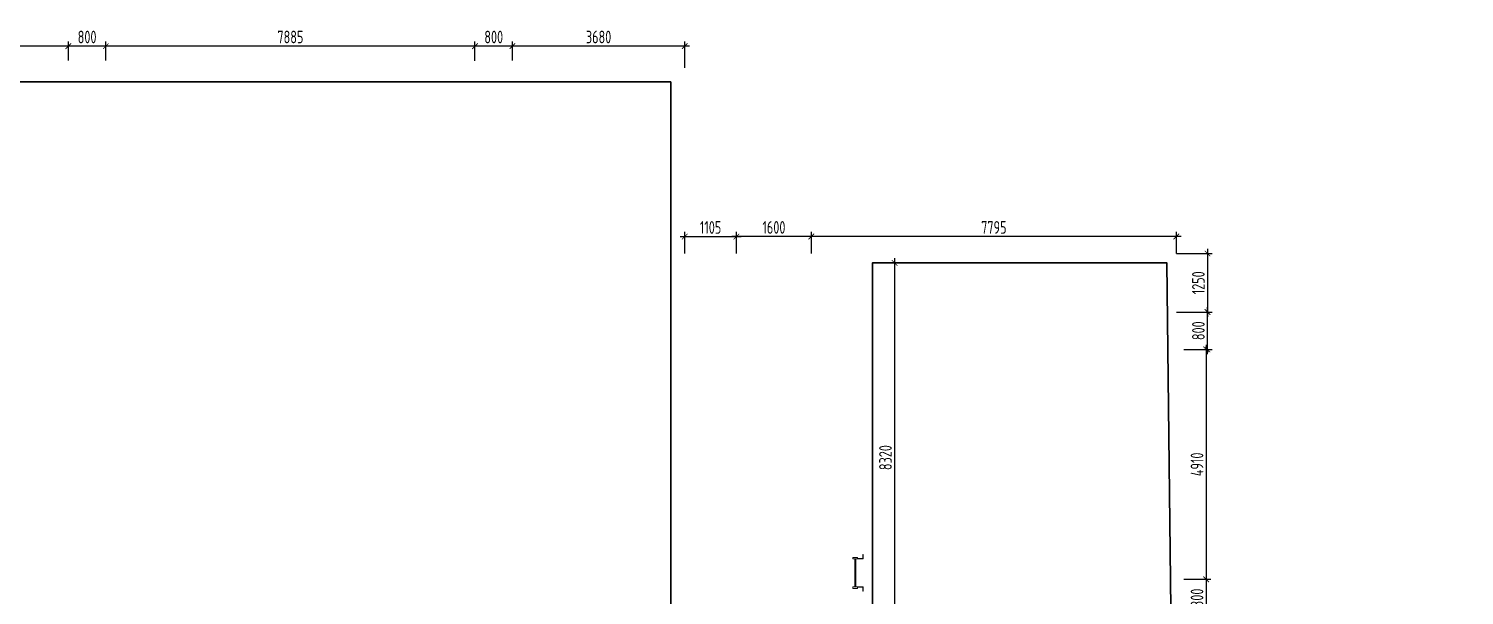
# Model space of a CAD drawing. Header units: millimetres. Extents: x -314343 to 8741575, y 21428 to 162031.
# Drawn here: x 367208 to 397870, y 75383 to 87489 of the extents above; entities that cross this region are included whole.
import ezdxf

# ---------------------------------------------------------------- set-up
doc = ezdxf.new("R2010")
doc.units = ezdxf.units.MM
doc.header["$MEASUREMENT"] = 0
doc.header["$PDSIZE"] = -4
doc.layers.get('0').update_dxf_attribs({"color": 250, "lineweight": 9})
doc.layers.get('Defpoints').update_dxf_attribs({"color": 6})
doc.layers.add('Специальное оборудование', color=7, linetype='Continuous', lineweight=9)
doc.styles.add('ISOCPEUR', font='isocpeur.ttf', dxfattribs={"width": 0.7})
doc.dimstyles.new('R_100', dxfattribs={"dimtxt": 270, "dimasz": 120, "dimexe": 100, "dimexo": 0, "dimgap": 60, "dimtad": 1, "dimdec": 0, "dimrnd": 5, "dimzin": 0, "dimdsep": 46, "dimtxsty": 'ISOCPEUR', "dimblk": 'ARCHTICK', "dimcen": 0, "dimdle": 100, "dimclrd": 256, "dimclre": 256, "dimclrt": 256, "dimadec": 0, "dimazin": 0, "dimtfac": 2, "dimtdec": 0, "dimtix": 1, "dimtofl": 0, "dimtmove": 1, "dimatfit": 3, "dimfxl": 1, "dimtvp": 3, "dimtolj": 1, "dimtzin": 0, "dimarcsym": 0})

# ---------------------------------------------------------------- blocks, each defined once
blk = doc.blocks.new('_ArchTick')
at = {"color": 0, "linetype": 'ByBlock', "const_width": 0.15}
blk.add_lwpolyline([(-0.5, -0.5), (0.5, 0.5)], dxfattribs=at)
blk = doc.blocks.new('*D82')
at = {"layer": 'Defpoints', "lineweight": -2, "ltscale": 100, "transparency": 16777216}
for p, q in [((368155, 87117), (360200, 87117)), ((360300, 86811), (360300, 87217)), ((368055, 86811), (368055, 87217))]:
    blk.add_line(p, q, dxfattribs=at)
at = {"layer": 'Defpoints', "color": 0, "ltscale": 100, "transparency": 16777216}
for p in [(360300, 87117), (360300, 86811), (368055, 86811)]:
    blk.add_point(p, dxfattribs=at)
at = {"layer": 'Defpoints', "lineweight": -2, "ltscale": 100, "transparency": 16777216, "xscale": 120, "yscale": 120, "zscale": 120, "rotation": 180}
blk.add_blockref('_ArchTick', (360300, 87117), dxfattribs=at)
at = {"layer": 'Defpoints', "lineweight": -2, "ltscale": 100, "transparency": 16777216, "xscale": 120, "yscale": 120, "zscale": 120}
blk.add_blockref('_ArchTick', (368055, 87117), dxfattribs=at)
at = {"layer": 'Defpoints', "lineweight": 30, "ltscale": 100, "transparency": 16777216, "insert": (364177, 87312), "char_height": 270, "attachment_point": 5, "style": 'ISOCPEUR'}
blk.add_mtext('\\A1;7755', dxfattribs=at)
blk = doc.blocks.new('*D83')
at = {"layer": 'Defpoints', "lineweight": -2, "ltscale": 100, "transparency": 16777216}
for p, q in [((368955, 87117), (367955, 87117)), ((368055, 86811), (368055, 87217)), ((368855, 86811), (368855, 87217))]:
    blk.add_line(p, q, dxfattribs=at)
at = {"layer": 'Defpoints', "color": 0, "ltscale": 100, "transparency": 16777216}
for p in [(368055, 87117), (368055, 86811), (368855, 86811)]:
    blk.add_point(p, dxfattribs=at)
at = {"layer": 'Defpoints', "lineweight": -2, "ltscale": 100, "transparency": 16777216, "xscale": 120, "yscale": 120, "zscale": 120, "rotation": 180}
blk.add_blockref('_ArchTick', (368055, 87117), dxfattribs=at)
at = {"layer": 'Defpoints', "lineweight": -2, "ltscale": 100, "transparency": 16777216, "xscale": 120, "yscale": 120, "zscale": 120}
blk.add_blockref('_ArchTick', (368855, 87117), dxfattribs=at)
at = {"layer": 'Defpoints', "lineweight": 30, "ltscale": 100, "transparency": 16777216, "insert": (368455, 87312), "char_height": 270, "attachment_point": 5, "style": 'ISOCPEUR'}
blk.add_mtext('\\A1;800', dxfattribs=at)
blk = doc.blocks.new('*D84')
at = {"layer": 'Defpoints', "lineweight": -2, "ltscale": 100, "transparency": 16777216}
for p, q in [((376840, 87117), (368755, 87117)), ((368855, 86811), (368855, 87217)), ((376740, 86801), (376740, 87217))]:
    blk.add_line(p, q, dxfattribs=at)
at = {"layer": 'Defpoints', "color": 0, "ltscale": 100, "transparency": 16777216}
for p in [(368855, 87117), (368855, 86811), (376740, 86801)]:
    blk.add_point(p, dxfattribs=at)
at = {"layer": 'Defpoints', "lineweight": -2, "ltscale": 100, "transparency": 16777216, "xscale": 120, "yscale": 120, "zscale": 120, "rotation": 180}
blk.add_blockref('_ArchTick', (368855, 87117), dxfattribs=at)
at = {"layer": 'Defpoints', "lineweight": -2, "ltscale": 100, "transparency": 16777216, "xscale": 120, "yscale": 120, "zscale": 120}
blk.add_blockref('_ArchTick', (376740, 87117), dxfattribs=at)
at = {"layer": 'Defpoints', "lineweight": 30, "ltscale": 100, "transparency": 16777216, "insert": (372797, 87312), "char_height": 270, "attachment_point": 5, "style": 'ISOCPEUR'}
blk.add_mtext('\\A1;7885', dxfattribs=at)
blk = doc.blocks.new('*D85')
at = {"layer": 'Defpoints', "lineweight": -2, "ltscale": 100, "transparency": 16777216}
for p, q in [((377640, 87117), (376640, 87117)), ((376740, 86811), (376740, 87217)), ((377540, 86811), (377540, 87217))]:
    blk.add_line(p, q, dxfattribs=at)
at = {"layer": 'Defpoints', "color": 0, "ltscale": 100, "transparency": 16777216}
for p in [(376740, 87117), (376740, 86811), (377540, 86811)]:
    blk.add_point(p, dxfattribs=at)
at = {"layer": 'Defpoints', "lineweight": -2, "ltscale": 100, "transparency": 16777216, "xscale": 120, "yscale": 120, "zscale": 120, "rotation": 180}
blk.add_blockref('_ArchTick', (376740, 87117), dxfattribs=at)
at = {"layer": 'Defpoints', "lineweight": -2, "ltscale": 100, "transparency": 16777216, "xscale": 120, "yscale": 120, "zscale": 120}
blk.add_blockref('_ArchTick', (377540, 87117), dxfattribs=at)
at = {"layer": 'Defpoints', "lineweight": 30, "ltscale": 100, "transparency": 16777216, "insert": (377140, 87312), "char_height": 270, "attachment_point": 5, "style": 'ISOCPEUR'}
blk.add_mtext('\\A1;800', dxfattribs=at)
blk = doc.blocks.new('*D86')
at = {"layer": 'Defpoints', "lineweight": -2, "ltscale": 100, "transparency": 16777216}
for p, q in [((381320, 87117), (377440, 87117)), ((377540, 86811), (377540, 87217)), ((381220, 86651), (381220, 87217))]:
    blk.add_line(p, q, dxfattribs=at)
at = {"layer": 'Defpoints', "color": 0, "ltscale": 100, "transparency": 16777216}
for p in [(377540, 87117), (377540, 86811), (381220, 86651)]:
    blk.add_point(p, dxfattribs=at)
at = {"layer": 'Defpoints', "lineweight": -2, "ltscale": 100, "transparency": 16777216, "xscale": 120, "yscale": 120, "zscale": 120, "rotation": 180}
blk.add_blockref('_ArchTick', (377540, 87117), dxfattribs=at)
at = {"layer": 'Defpoints', "lineweight": -2, "ltscale": 100, "transparency": 16777216, "xscale": 120, "yscale": 120, "zscale": 120}
blk.add_blockref('_ArchTick', (381220, 87117), dxfattribs=at)
at = {"layer": 'Defpoints', "lineweight": 30, "ltscale": 100, "transparency": 16777216, "insert": (379380, 87312), "char_height": 270, "attachment_point": 5, "style": 'ISOCPEUR'}
blk.add_mtext('\\A1;3680', dxfattribs=at)
blk = doc.blocks.new('*D87')
at = {"layer": 'Defpoints', "lineweight": -2, "ltscale": 100, "transparency": 16777216}
for p, q in [((381220, 82686), (381220, 83148)), ((382325, 82686), (382325, 83148)), ((381120, 83048), (382425, 83048))]:
    blk.add_line(p, q, dxfattribs=at)
at = {"layer": 'Defpoints', "color": 0, "ltscale": 100, "transparency": 16777216}
for p in [(382325, 83048), (381220, 82686), (382325, 82686)]:
    blk.add_point(p, dxfattribs=at)
at = {"layer": 'Defpoints', "lineweight": -2, "ltscale": 100, "transparency": 16777216, "xscale": 120, "yscale": 120, "zscale": 120, "rotation": 180}
blk.add_blockref('_ArchTick', (381220, 83048), dxfattribs=at)
at = {"layer": 'Defpoints', "lineweight": -2, "ltscale": 100, "transparency": 16777216, "xscale": 120, "yscale": 120, "zscale": 120}
blk.add_blockref('_ArchTick', (382325, 83048), dxfattribs=at)
at = {"layer": 'Defpoints', "lineweight": 30, "ltscale": 100, "transparency": 16777216, "insert": (381772, 83244), "char_height": 270, "attachment_point": 5, "style": 'ISOCPEUR'}
blk.add_mtext('\\A1;1105', dxfattribs=at)
blk = doc.blocks.new('*D88')
at = {"layer": 'Defpoints', "lineweight": -2, "ltscale": 100, "transparency": 16777216}
for p, q in [((382325, 82846), (382325, 83149)), ((383925, 82846), (383925, 83149)), ((384025, 83049), (382225, 83049))]:
    blk.add_line(p, q, dxfattribs=at)
at = {"layer": 'Defpoints', "color": 0, "ltscale": 100, "transparency": 16777216}
for p in [(382325, 83049), (382325, 82846), (383925, 82846)]:
    blk.add_point(p, dxfattribs=at)
at = {"layer": 'Defpoints', "lineweight": -2, "ltscale": 100, "transparency": 16777216, "xscale": 120, "yscale": 120, "zscale": 120, "rotation": 180}
blk.add_blockref('_ArchTick', (382325, 83049), dxfattribs=at)
at = {"layer": 'Defpoints', "lineweight": -2, "ltscale": 100, "transparency": 16777216, "xscale": 120, "yscale": 120, "zscale": 120}
blk.add_blockref('_ArchTick', (383925, 83049), dxfattribs=at)
at = {"layer": 'Defpoints', "lineweight": 30, "ltscale": 100, "transparency": 16777216, "insert": (383125, 83244), "char_height": 270, "attachment_point": 5, "style": 'ISOCPEUR'}
blk.add_mtext('\\A1;1600', dxfattribs=at)
blk = doc.blocks.new('*D90')
at = {"layer": 'Defpoints', "lineweight": -2, "ltscale": 100, "transparency": 16777216}
for p, q in [((383925, 82686), (383925, 83148)), ((391720, 82686), (391720, 83148)), ((391820, 83048), (383825, 83048))]:
    blk.add_line(p, q, dxfattribs=at)
at = {"layer": 'Defpoints', "color": 0, "ltscale": 100, "transparency": 16777216}
for p in [(383925, 83048), (383925, 82686), (391720, 82686)]:
    blk.add_point(p, dxfattribs=at)
at = {"layer": 'Defpoints', "lineweight": -2, "ltscale": 100, "transparency": 16777216, "xscale": 120, "yscale": 120, "zscale": 120, "rotation": 180}
blk.add_blockref('_ArchTick', (383925, 83048), dxfattribs=at)
at = {"layer": 'Defpoints', "lineweight": -2, "ltscale": 100, "transparency": 16777216, "xscale": 120, "yscale": 120, "zscale": 120}
blk.add_blockref('_ArchTick', (391720, 83048), dxfattribs=at)
at = {"layer": 'Defpoints', "lineweight": 30, "ltscale": 100, "transparency": 16777216, "insert": (387822, 83244), "char_height": 270, "attachment_point": 5, "style": 'ISOCPEUR'}
blk.add_mtext('\\A1;7795', dxfattribs=at)
blk = doc.blocks.new('*D111')
at = {"layer": 'Defpoints', "lineweight": -2, "ltscale": 100, "transparency": 16777216}
for p, q in [((385230, 82486), (385802, 82486)), ((385702, 82586), (385702, 74065)), ((385230, 74165), (385802, 74165))]:
    blk.add_line(p, q, dxfattribs=at)
at = {"layer": 'Defpoints', "color": 0, "ltscale": 100, "transparency": 16777216}
for p in [(385230, 82486), (385230, 74165), (385702, 74165)]:
    blk.add_point(p, dxfattribs=at)
at = {"layer": 'Defpoints', "lineweight": -2, "ltscale": 100, "transparency": 16777216, "xscale": 120, "yscale": 120, "zscale": 120}
for p, rotation in [((385702, 82486), 90), ((385702, 74165), 270)]:
    blk.add_blockref('_ArchTick', p, dxfattribs=dict(at, rotation=rotation))
at = {"layer": 'Defpoints', "lineweight": 30, "ltscale": 100, "transparency": 16777216, "insert": (385507, 78325), "char_height": 270, "attachment_point": 5, "rotation": 90, "style": 'ISOCPEUR'}
blk.add_mtext('\\A1;8320', dxfattribs=at)
blk = doc.blocks.new('*D124')
at = {"layer": 'Defpoints', "lineweight": -2, "ltscale": 100, "transparency": 16777216}
for p, q in [((391720, 82686), (392485, 82686)), ((392385, 82786), (392385, 81336)), ((391720, 81436), (392485, 81436))]:
    blk.add_line(p, q, dxfattribs=at)
at = {"layer": 'Defpoints', "color": 0, "ltscale": 100, "transparency": 16777216}
for p in [(391720, 82686), (391720, 81436), (392385, 81436)]:
    blk.add_point(p, dxfattribs=at)
at = {"layer": 'Defpoints', "lineweight": -2, "ltscale": 100, "transparency": 16777216, "xscale": 120, "yscale": 120, "zscale": 120}
for p, rotation in [((392385, 82686), 90), ((392385, 81436), 270)]:
    blk.add_blockref('_ArchTick', p, dxfattribs=dict(at, rotation=rotation))
at = {"layer": 'Defpoints', "lineweight": 30, "ltscale": 100, "transparency": 16777216, "insert": (392190, 82061), "char_height": 270, "attachment_point": 5, "rotation": 90, "style": 'ISOCPEUR'}
blk.add_mtext('\\A1;1250', dxfattribs=at)
blk = doc.blocks.new('*D125')
at = {"layer": 'Defpoints', "lineweight": -2, "ltscale": 100, "transparency": 16777216}
for p, q in [((391880, 81436), (392485, 81436)), ((392385, 80536), (392385, 81536)), ((391880, 80636), (392485, 80636))]:
    blk.add_line(p, q, dxfattribs=at)
at = {"layer": 'Defpoints', "color": 0, "ltscale": 100, "transparency": 16777216}
for p in [(391880, 81436), (392385, 81436), (391880, 80636)]:
    blk.add_point(p, dxfattribs=at)
at = {"layer": 'Defpoints', "lineweight": -2, "ltscale": 100, "transparency": 16777216, "xscale": 120, "yscale": 120, "zscale": 120}
for p, rotation in [((392385, 81436), 90), ((392385, 80636), 270)]:
    blk.add_blockref('_ArchTick', p, dxfattribs=dict(at, rotation=rotation))
at = {"layer": 'Defpoints', "lineweight": 30, "ltscale": 100, "transparency": 16777216, "insert": (392190, 81036), "char_height": 270, "attachment_point": 5, "rotation": 90, "style": 'ISOCPEUR'}
blk.add_mtext('\\A1;800', dxfattribs=at)
blk = doc.blocks.new('*D118')
at = {"layer": 'Defpoints', "lineweight": -2, "ltscale": 100, "transparency": 16777216}
for p, q in [((392356, 75826), (392356, 74826)), ((391880, 75726), (392456, 75726)), ((391880, 74926), (392456, 74926))]:
    blk.add_line(p, q, dxfattribs=at)
at = {"layer": 'Defpoints', "color": 0, "ltscale": 100, "transparency": 16777216}
for p in [(391880, 75726), (391880, 74926), (392356, 74926)]:
    blk.add_point(p, dxfattribs=at)
at = {"layer": 'Defpoints', "lineweight": -2, "ltscale": 100, "transparency": 16777216, "xscale": 120, "yscale": 120, "zscale": 120}
for p, rotation in [((392356, 75726), 90), ((392356, 74926), 270)]:
    blk.add_blockref('_ArchTick', p, dxfattribs=dict(at, rotation=rotation))
at = {"layer": 'Defpoints', "lineweight": 30, "ltscale": 100, "transparency": 16777216, "insert": (392161, 75326), "char_height": 270, "attachment_point": 5, "rotation": 90, "style": 'ISOCPEUR'}
blk.add_mtext('\\A1;800', dxfattribs=at)
blk = doc.blocks.new('*D26')
at = {"layer": 'Defpoints', "lineweight": -2, "ltscale": 100, "transparency": 16777216}
for p, q in [((392356, 80736), (392356, 75626)), ((391880, 80636), (392456, 80636)), ((391880, 75726), (392456, 75726))]:
    blk.add_line(p, q, dxfattribs=at)
at = {"layer": 'Defpoints', "color": 0, "ltscale": 100, "transparency": 16777216}
for p in [(391880, 80636), (391880, 75726), (392356, 75726)]:
    blk.add_point(p, dxfattribs=at)
at = {"layer": 'Defpoints', "lineweight": -2, "ltscale": 100, "transparency": 16777216, "xscale": 120, "yscale": 120, "zscale": 120}
for p, rotation in [((392356, 80636), 90), ((392356, 75726), 270)]:
    blk.add_blockref('_ArchTick', p, dxfattribs=dict(at, rotation=rotation))
at = {"layer": 'Defpoints', "lineweight": 30, "ltscale": 100, "transparency": 16777216, "insert": (392161, 78181), "char_height": 270, "attachment_point": 5, "rotation": 90, "style": 'ISOCPEUR'}
blk.add_mtext('\\A1;4910', dxfattribs=at)
blk = doc.blocks.new('A$C9b338701')
at = {"layer": 'Специальное оборудование'}
for p, q in [((-95.2875, 208.6161), (-95.2875, 217.5096)), ((-95.2875, 217.5096), (0, 217.5096)), ((-8.8935, 208.6161), (-95.2875, 208.6161)), ((0, 96.8121), (-31.7625, 96.8121)), ((-31.7625, 96.8121), (-31.7625, 0)), ((-31.7625, 0), (0, 0)), ((-8.8935, 96.8121), (-8.8935, 208.6161)), ((0, 217.5096), (0, 96.8121)), ((0, 0), (0, 96.8121)), ((598.775, 64.5414), (0, 64.5414)), ((0, 39.1314), (598.775, 39.1314)), ((598.775, 217.5096), (694.0625, 217.5096)), ((598.775, 96.8121), (598.775, 217.5096)), ((630.5375, 96.8121), (598.775, 96.8121)), ((598.775, 96.8121), (598.775, 0)), ((598.775, 0), (630.5375, 0)), ((694.0625, 208.6161), (607.6685, 208.6161)), ((607.6685, 208.6161), (607.6685, 96.8121)), ((630.5375, 0), (630.5375, 96.8121)), ((694.0625, 217.5096), (694.0625, 208.6161))]:
    blk.add_line(p, q, dxfattribs=at)

msp = doc.modelspace()

# ---------------------------------------------------------------- linework, layer by layer
at = {"layer": 'Defpoints', "color": 3, "lineweight": 30, "ltscale": 100}
msp.add_lwpolyline([(346719.6, 86350.7), (380919.6, 86350.7), (380919.6, 74865.7), (385229.6, 74865.7), (385229.6, 82485.7), (391519.6, 82485.7), (391719.6, 64615.7), (397869.6, 64615.7), (397869.6, 55305.7), (385169.6, 55305.7), (385169.6, 61655.7), (377289.6, 61655.7), (377289.6, 66745.7), (350474.6, 66745.7)], dxfattribs=at)

# ---------------------------------------------------------------- block references
at = {"layer": 'Defpoints', "color": 3, "lineweight": 30, "ltscale": 100, "rotation": 270}
msp.add_blockref('A$C9b338701', (384812.5, 76162.2), dxfattribs=at)

# ---------------------------------------------------------------- dimensions: what is measured, and where the dimension line sits
at = {"layer": 'Defpoints', "color": 3, "lineweight": 30, "ltscale": 100}
for base, p1, p2, picture, middle in [((360299.6, 87117), (368054.6, 86810.7), (360299.6, 86810.7), '*D82', (364177.1, 87312)), ((368054.6, 87117), (368854.6, 86810.7), (368054.6, 86810.7), '*D83', (368454.6, 87312)), ((368854.6, 87117), (376739.6, 86800.7), (368854.6, 86810.7), '*D84', (372797.1, 87312)), ((376739.6, 87117), (377539.6, 86810.7), (376739.6, 86810.7), '*D85', (377139.6, 87312)), ((377539.6, 87117), (381219.6, 86650.7), (377539.6, 86810.7), '*D86', (379379.6, 87312)), ((382324.6, 83048.5), (381219.6, 82685.7), (382324.6, 82685.7), '*D87', (381772.1, 83243.5)), ((382324.6, 83048.5), (383924.6, 82845.7), (382324.6, 82845.7), '*D88', (383124.6, 83243.5)), ((383924.6, 83048.5), (391719.6, 82685.7), (383924.6, 82685.7), '*D90', (387822.1, 83243.5))]:
    dim = msp.add_linear_dim(base=base, p1=p1, p2=p2, dimstyle='R_100', override={"dimpost": '\\X', "dimfxl": 2.5, "dimarcsym": 1}, dxfattribs=at)
    dim.commit()
    dim.dimension.update_dxf_attribs({"geometry": picture, "text_midpoint": middle})
for base, p1, p2, picture, middle in [((385702, 74165.2364), (385229.6145, 82485.6825), (385229.6145, 74165.2364), '*D111', (385507, 78325.4594)), ((392385, 81435.7), (391719.6, 82685.7), (391719.6, 81435.7), '*D124', (392190, 82060.7)), ((392385, 81435.7), (391879.6, 80635.7), (391879.6, 81435.7), '*D125', (392190, 81035.7)), ((392355.5, 75725.7), (391879.6, 80635.7), (391879.6, 75725.7), '*D26', (392160.5, 78180.7)), ((392355.5, 74925.7), (391879.6, 75725.7), (391879.6, 74925.7), '*D118', (392160.5, 75325.7))]:
    dim = msp.add_linear_dim(base=base, p1=p1, p2=p2, angle=90, dimstyle='R_100', override={"dimpost": '\\X', "dimfxl": 2.5, "dimarcsym": 1}, dxfattribs=at)
    dim.commit()
    dim.dimension.update_dxf_attribs({"geometry": picture, "text_midpoint": middle})

doc.saveas('drawing.dxf')
